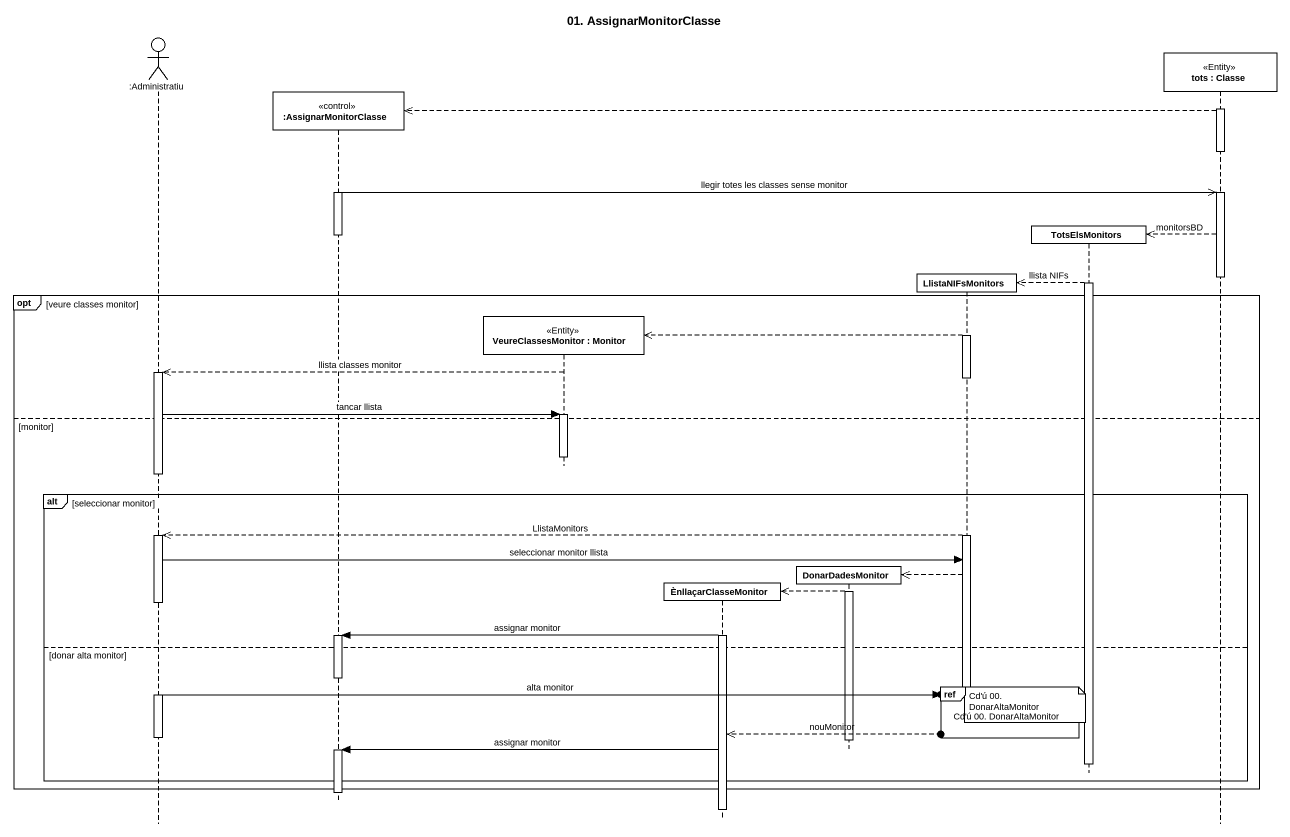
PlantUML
@startuml
title 01. AssignarMonitorClasse
hide footbox
actor ":Administratiu" as Administratiu
participant ":AssignarMonitorClasse" as AssignarMonitorClasse <<control>>
participant "VeureClassesMonitor : Monitor" as VeureClassesMonitor <<Entity>>
participant ÈnllaçarClasseMonitor
participant DonarDadesMonitor
participant LlistaNIFsMonitors
participant TotsElsMonitors
participant "tots : Classe" as tots <<Entity>>

activate tots
tots -->> AssignarMonitorClasse **
deactivate tots
activate AssignarMonitorClasse
AssignarMonitorClasse ->> tots : llegir totes les classes sense monitor
activate tots
tots -->> TotsElsMonitors ** : monitorsBD
deactivate AssignarMonitorClasse
deactivate tots
activate TotsElsMonitors
TotsElsMonitors -->> LlistaNIFsMonitors ** : llista NIFs
opt veure classes monitor
  activate LlistaNIFsMonitors
  LlistaNIFsMonitors -->> VeureClassesMonitor **
  VeureClassesMonitor -->> Administratiu : llista classes monitor
  activate Administratiu
  deactivate LlistaNIFsMonitors
  Administratiu -> VeureClassesMonitor : tancar llista
  activate VeureClassesMonitor
else monitor
  deactivate VeureClassesMonitor
  deactivate Administratiu
  alt seleccionar monitor
    activate LlistaNIFsMonitors
    LlistaNIFsMonitors -->> Administratiu : LlistaMonitors
    activate Administratiu
    Administratiu -> LlistaNIFsMonitors : seleccionar monitor llista
    LlistaNIFsMonitors -->> DonarDadesMonitor **
    activate DonarDadesMonitor
    DonarDadesMonitor -->> ÈnllaçarClasseMonitor **
    deactivate Administratiu
    activate ÈnllaçarClasseMonitor
    ÈnllaçarClasseMonitor -> AssignarMonitorClasse : assignar monitor
    activate AssignarMonitorClasse
  else donar alta monitor
    deactivate AssignarMonitorClasse
    ref over LlistaNIFsMonitors : Cd'ú 00. DonarAltaMonitor
    activate Administratiu
    Administratiu ->o] : alta monitor
    note over LlistaNIFsMonitors : Cd'ú 00. DonarAltaMonitor
    deactivate LlistaNIFsMonitors
    ÈnllaçarClasseMonitor <<--o] : nouMonitor
    deactivate Administratiu
    deactivate DonarDadesMonitor
    ÈnllaçarClasseMonitor -> AssignarMonitorClasse : assignar monitor
    activate AssignarMonitorClasse
    deactivate TotsElsMonitors
  end
end
deactivate AssignarMonitorClasse
deactivate ÈnllaçarClasseMonitor
@enduml
